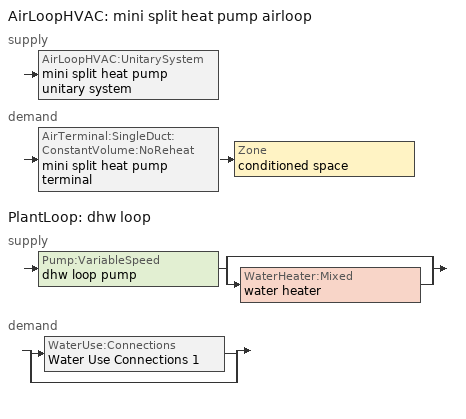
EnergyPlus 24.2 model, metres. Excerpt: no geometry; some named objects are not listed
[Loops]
AirLoopHVAC 'mini split heat pump airloop'
 supply: AirLoopHVAC:UnitarySystem 'mini split heat pump unitary system'
 demand: AirTerminal:SingleDuct:ConstantVolume:NoReheat 'mini split heat pump terminal' > Zone 'conditioned space'
PlantLoop 'dhw loop'
 supply: Pump:VariableSpeed 'dhw loop pump' > split
  | bypass
  | WaterHeater:Mixed 'water heater'
 demand: split
  | WaterUse:Connections 'Water Use Connections 1'
  | bypass
[ZoneControl:Thermostat]
conditioned space Thermostat: Zone or ZoneList=conditioned space; Control Type Schedule=conditioned space Thermostat Schedule; Control 1=conditioned space temperature setpoint; Temperature Difference Between Cutout And Setpoint {deltaC}=0
[ThermostatSetpoint:DualSetpoint]
conditioned space temperature setpoint: Heating Setpoint Temperature Schedule=heating setpoint; Cooling Setpoint Temperature Schedule=cooling setpoint
[AirLoopHVAC:UnitarySystem] Control Type=Load; Controlling Zone or Thermostat Location=conditioned space; Dehumidification Control Type=None; Availability Schedule=Always On Discrete; Fan Placement=BlowThrough; DX Heating Coil Sizing Ratio=1; Use DOAS DX Cooling Coil=No; Minimum Supply Air Temperature {C}=2; Latent Load Control=SensibleOnlyLoadControl; Heating Supply Air Flow Rate Method=SupplyAirFlowRate; No Load Supply Air Flow Rate Method=SupplyAirFlowRate; No Load Supply Air Flow Rate {m3/s}=0; No Load Supply Air Flow Rate Control Set To Low Speed=Yes; Maximum Supply Air Temperature {C}=48.8889; Maximum Outdoor Dry-Bulb Temperature for Supplemental Heater Operation {C}=21; Ancillary On-Cycle Electric Power {W}=0; Ancillary Off-Cycle Electric Power {W}=0
Name | Supply Fan | Supply Air Fan Operating Mode Schedule | Heating Coil | Cooling Supply Air Flow Rate Method | Heating Supply Air Flow Rate {m3/s} | Cooling Coil | Cooling Supply Air Flow Rate {m3/s} | Design Specification Multispeed Object
unit heater unitary system | unit heater supply fan | unit heater auto fan schedule | unit heater htg coil | None | 0.00141584
mini split heat pump unitary system | mini split heat pump supply fan | mini split heat pump auto fan schedule | mini split heat pump htg coil | SupplyAirFlowRate | 0.37567 | mini split heat pump clg coil | 0.37567 | Unitary System Performance Multispeed 1
[Fan:SystemModel] Availability Schedule=Always On Discrete; Speed Control Method=Discrete; Electric Power Minimum Flow Rate Fraction=0.2; Design Pressure Rise {Pa}=500; Motor Efficiency=1; Motor In Air Stream Fraction=1; Design Electric Power Consumption {W}=Autosize; Design Power Sizing Method=PowerPerFlow; Electric Power Per Unit Flow Rate Per Unit Pressure {W/((m3/s)-Pa)}=1.66667; Fan Total Efficiency=0.7; Motor Loss Radiative Fraction=0
Name | Design Maximum Air Flow Rate {m3/s} | Electric Power Per Unit Flow Rate {W/(m3/s)} | Number of Speeds | Speed Flow Fraction 1 | Speed Electric Power Fraction 1 | Speed Flow Fraction 2 | Speed Electric Power Fraction 2 | Speed Flow Fraction 3 | Speed Electric Power Fraction 3 | Speed Flow Fraction 4 | Speed Electric Power Fraction 4
unit heater supply fan | 0.00141584 | 1e-06 | 1 | 1 | 1
mini split heat pump supply fan | 0.462648 | 148.322 | 4 | 0.20706 | 0.00888 | 0.252 | 0.016 | 0.812 | 0.53539 | 1 | 1
[Coil:Heating:Fuel]
unit heater htg coil: Availability Schedule=Always On Discrete; Fuel Type=Propane; Burner Efficiency=0.3; Nominal Capacity {W}=0.293071; On Cycle Parasitic Electric Load {W}=0; Off Cycle Parasitic Fuel Load {W}=0
[ZoneHVAC:Baseboard:Convective:Electric]
electric baseboard: Availability Schedule=Always On Discrete; Heating Design Capacity {W}=16481.4; Efficiency=1
[AirTerminal:SingleDuct:ConstantVolume:NoReheat]
mini split heat pump terminal: Availability Schedule=Always On Discrete; Maximum Air Flow Rate {m3/s}=0.37567
[Zone equipment]
conditioned space: unit heater unitary system, electric baseboard, mini split heat pump terminal
[AirLoopHVAC]
mini split heat pump airloop: Design Supply Air Flow Rate {m3/s}=0.37567; Design Return Air Flow Fraction of Supply Air Flow=1
[Sizing:System]
mini split heat pump airloop: Type of Load to Size On=Sensible; Design Outdoor Air Flow Rate {m3/s}=Autosize; Central Heating Maximum System Air Flow Ratio=0.3; Preheat Design Temperature {C}=7; Preheat Design Humidity Ratio {kgWater/kgDryAir}=0.008; Precool Design Temperature {C}=12.8; Precool Design Humidity Ratio {kgWater/kgDryAir}=0.008; Central Cooling Design Supply Air Temperature {C}=12.8; Central Heating Design Supply Air Temperature {C}=16.7; Type of Zone Sum to Use=NonCoincident; 100% Outdoor Air in Cooling=Yes; 100% Outdoor Air in Heating=Yes; Central Cooling Design Supply Air Humidity Ratio {kgWater/kgDryAir}=0.0085; Central Heating Design Supply Air Humidity Ratio {kgWater/kgDryAir}=0.008; Cooling Supply Air Flow Rate Method=DesignDay; Cooling Supply Air Flow Rate {m3/s}=0; Cooling Supply Air Flow Rate Per Floor Area {m3/s-m2}=0.00996765; Cooling Fraction of Autosized Cooling Supply Air Flow Rate=1; Cooling Supply Air Flow Rate Per Unit Cooling Capacity {m3/s-W}=3.94755e-05; Heating Supply Air Flow Rate Method=DesignDay; Heating Supply Air Flow Rate {m3/s}=0; Heating Supply Air Flow Rate Per Floor Area {m3/s-m2}=0.00996765; Heating Fraction of Autosized Heating Supply Air Flow Rate=1; Heating Fraction of Autosized Cooling Supply Air Flow Rate=1; Heating Supply Air Flow Rate Per Unit Heating Capacity {m3/s-W}=3.15882e-05; System Outdoor Air Method=ZoneSum; Zone Maximum Outdoor Air Fraction=1; Cooling Design Capacity Method=CoolingDesignCapacity; Cooling Design Capacity {W}=Autosize; Cooling Design Capacity Per Floor Area {W/m2}=234.7; Fraction of Autosized Cooling Design Capacity=1; Heating Design Capacity Method=HeatingDesignCapacity; Heating Design Capacity {W}=Autosize; Heating Design Capacity Per Floor Area {W/m2}=157; Fraction of Autosized Heating Design Capacity=1; Central Cooling Capacity Control Method=OnOff; Occupant Diversity=Autosize
[AvailabilityManager:Scheduled]
mini split heat pump airloop Availability Manager: Schedule=Always On Discrete
[Coil:Heating:DX:MultiSpeed]
mini split heat pump htg coil: Availability Schedule=Always On Discrete; Minimum Outdoor Dry-Bulb Temperature for Compressor Operation {C}=-28.8889; Crankcase Heater Capacity {W}=50; Maximum Outdoor Dry-Bulb Temperature for Crankcase Heater Operation {C}=10; Defrost Energy Input Ratio Function of Temperature Curve=Defrosteir; Maximum Outdoor Dry-Bulb Temperature for Defrost Operation {C}=4.44444; Defrost Strategy=ReverseCycle; Defrost Control=Timed; Defrost Time Period Fraction=0.058333; Resistive Defrost Heater Capacity {W}=AutoSize; Apply Part Load Fraction to Speeds Greater than 1=No; Fuel Type=Electricity; Region number for Calculating HSPF=4; Number of Speeds=2; Speed Gross Rated Heating Capacity 1 {W}=2171.32; Speed Gross Rated Heating COP 1 {W/W}=3.44505; Speed Rated Air Flow Rate 1 {m3/s}=0.116612; Speed Rated Supply Air Fan Power Per Volume Flow Rate 2017 1 {W/(m3/s)}=773.3; Speed Rated Supply Air Fan Power Per Volume Flow Rate 2023 1 {W/(m3/s)}=934.4; Speed Heating Capacity Function of Temperature Curve Name 1=Heat-CAP-fT1; Speed Heating Capacity Function of Flow Fraction Curve Name 1=Heat-CAP-fFF1; Speed Energy Input Ratio Function of Temperature Curve Name 1=Heat-EIR-fT1; Speed Energy Input Ratio Function of Flow Fraction Curve Name 1=Heat-EIR-fFF1; Speed Part Load Fraction Correlation Curve Name 1=Heat-PLF-fPLR1; Speed Rated Waste Heat Fraction of Power Input 1=0.2; Speed Waste Heat Function of Temperature Curve Name 1=ConstantBiquadratic 1; Speed Gross Rated Heating Capacity 2 {W}=8552.05; Speed Gross Rated Heating COP 2 {W/W}=2.26313; Speed Rated Air Flow Rate 2 {m3/s}=0.462744; Speed Rated Supply Air Fan Power Per Volume Flow Rate 2017 2 {W/(m3/s)}=773.3; Speed Rated Supply Air Fan Power Per Volume Flow Rate 2023 2 {W/(m3/s)}=934.4; Speed Heating Capacity Function of Temperature Curve Name 2=Heat-CAP-fT2; Speed Heating Capacity Function of Flow Fraction Curve Name 2=Heat-CAP-fFF2; Speed Energy Input Ratio Function of Temperature Curve Name 2=Heat-EIR-fT2; Speed Energy Input Ratio Function of Flow Fraction Curve Name 2=Heat-EIR-fFF2; Speed Part Load Fraction Correlation Curve Name 2=Heat-PLF-fPLR2; Speed Rated Waste Heat Fraction of Power Input 2=0.2; Speed Waste Heat Function of Temperature Curve Name 2=ConstantBiquadratic 1
[Coil:Cooling:DX:MultiSpeed]
mini split heat pump clg coil: Availability Schedule=Always On Discrete; Condenser Type=AirCooled; Minimum Outdoor Dry-Bulb Temperature for Compressor Operation {C}=-25; Apply Part Load Fraction to Speeds Greater than 1=No; Apply Latent Degradation to Speeds Greater than 1=No; Crankcase Heater Capacity {W}=50; Maximum Outdoor Dry-Bulb Temperature for Crankcase Heater Operation {C}=10; Basin Heater Capacity {W/K}=0; Basin Heater Setpoint Temperature {C}=2; Fuel Type=Electricity; Number of Speeds=2; Speed Gross Rated Total Cooling Capacity 1 {W}=1785.62; Speed Gross Rated Sensible Heat Ratio 1=0.806404; Speed Gross Rated Cooling COP 1 {W/W}=2.66132; Speed Rated Air Flow Rate 1 {m3/s}=0.0958163; Speed Rated Evaporator Fan Power Per Volume Flow Rate 2017 1 {W/(m3/s)}=773.3; Speed Rated Evaporator Fan Power Per Volume Flow Rate 2023 1 {W/(m3/s)}=934.4; Speed Total Cooling Capacity Function of Temperature Curve Name 1=Cool-CAP-fT1; Speed Total Cooling Capacity Function of Flow Fraction Curve Name 1=Cool-CAP-fFF1; Speed Energy Input Ratio Function of Temperature Curve Name 1=Cool-EIR-fT1; Speed Energy Input Ratio Function of Flow Fraction Curve Name 1=Cool-EIR-fFF1; Speed Part Load Fraction Correlation Curve Name 1=Cool-PLF-fPLR1; Speed Nominal Time for Condensate Removal to Begin 1 {s}=1000; Speed Ratio of Initial Moisture Evaporation Rate and Steady State Latent Capacity 1=1.5; Speed Maximum Cycling Rate 1 {cycles/hr}=3; Speed Latent Capacity Time Constant 1 {s}=45; Speed Rated Waste Heat Fraction of Power Input 1=0.2; Speed Waste Heat Function of Temperature Curve Name 1=ConstantBiquadratic; Speed Evaporative Condenser Effectiveness 1=0.9; Speed Evaporative Condenser Air Flow Rate 1 {m3/s}=AutoSize; Speed Rated Evaporative Condenser Pump Power Consumption 1 {W}=AutoSize; Speed Gross Rated Total Cooling Capacity 2 {W}=7036.75; Speed Gross Rated Sensible Heat Ratio 2=0.759942; Speed Gross Rated Cooling COP 2 {W/W}=2.2379; Speed Rated Air Flow Rate 2 {m3/s}=0.375749; Speed Rated Evaporator Fan Power Per Volume Flow Rate 2017 2 {W/(m3/s)}=773.3; Speed Rated Evaporator Fan Power Per Volume Flow Rate 2023 2 {W/(m3/s)}=934.4; Speed Total Cooling Capacity Function of Temperature Curve Name 2=Cool-CAP-fT2; Speed Total Cooling Capacity Function of Flow Fraction Curve Name 2=Cool-CAP-fFF2; Speed Energy Input Ratio Function of Temperature Curve Name 2=Cool-EIR-fT2; Speed Energy Input Ratio Function of Flow Fraction Curve Name 2=Cool-EIR-fFF2; Speed Part Load Fraction Correlation Curve Name 2=Cool-PLF-fPLR2; Speed Nominal Time for Condensate Removal to Begin 2 {s}=1000; Speed Ratio of Initial Moisture Evaporation Rate and Steady State Latent Capacity 2=1.5; Speed Maximum Cycling Rate 2 {cycles/hr}=3; Speed Latent Capacity Time Constant 2 {s}=45; Speed Rated Waste Heat Fraction of Power Input 2=0.2; Speed Waste Heat Function of Temperature Curve Name 2=ConstantBiquadratic; Speed Evaporative Condenser Effectiveness 2=0.9; Speed Evaporative Condenser Air Flow Rate 2 {m3/s}=AutoSize; Speed Rated Evaporative Condenser Pump Power Consumption 2 {W}=AutoSize
[UnitarySystemPerformance:Multispeed]
Unitary System Performance Multispeed 1: Number of Speeds for Heating=2; Number of Speeds for Cooling=2; Single Mode Operation=No; No Load Supply Air Flow Rate Ratio=1; Heating Speed Supply Air Flow Ratio 1=0.310345; Cooling Speed Supply Air Flow Ratio 1=0.255; Heating Speed Supply Air Flow Ratio 2=1.23153; Cooling Speed Supply Air Flow Ratio 2=1
[PlantLoop]
dhw loop: Fluid Type=Water; Plant Equipment Operation Scheme=dhw loop Operation Schemes; Maximum Loop Temperature {C}=100; Minimum Loop Temperature {C}=0; Maximum Loop Flow Rate {m3/s}=0.01; Minimum Loop Flow Rate {m3/s}=0; Plant Loop Volume {m3}=0.003; Load Distribution Scheme=Optimal; Plant Loop Demand Calculation Scheme=SingleSetpoint; Common Pipe Simulation=None
[Sizing:Plant]
dhw loop: Loop Type=Heating; Design Loop Exit Temperature {C}=56; Loop Design Temperature Difference {deltaC}=5.55556; Sizing Option=NonCoincident; Zone Timesteps in Averaging Window=1; Coincident Sizing Factor Mode=None
[Pump:VariableSpeed]
dhw loop pump: Design Maximum Flow Rate {m3/s}=0.01; Design Pump Head {Pa}=1; Design Power Consumption {W}=0; Motor Efficiency=0.85; Fraction of Motor Inefficiencies to Fluid Stream=0; Coefficient 1 of the Part Load Performance Curve=0; Coefficient 2 of the Part Load Performance Curve=1; Coefficient 3 of the Part Load Performance Curve=0; Coefficient 4 of the Part Load Performance Curve=0; Design Minimum Flow Rate {m3/s}=0; Pump Control Type=Intermittent; Skin Loss Radiative Fraction=0.5; Design Power Sizing Method=PowerPerFlowPerPressure; Design Electric Power per Unit Flow Rate {W/(m3/s)}=348701.1; Design Shaft Power per Unit Flow Rate per Unit Head {W/((m3/s)-Pa)}=1.28205; Design Minimum Flow Rate Fraction=0
[WaterHeater:Mixed]
water heater: Tank Volume {m3}=0.221447; Setpoint Temperature Schedule=water heater setpoint; Deadband Temperature Difference {deltaC}=2; Maximum Temperature Limit {C}=99; Heater Control Type=Cycle; Heater Maximum Capacity {W}=3499.85; Heater Minimum Capacity {W}=0; Heater Ignition Minimum Flow Rate {m3/s}=0; Heater Ignition Delay {s}=0; Heater Fuel Type=Electricity; Heater Thermal Efficiency=1; Off Cycle Parasitic Fuel Consumption Rate {W}=0; Off Cycle Parasitic Fuel Type=Electricity; Off Cycle Parasitic Heat Fraction to Tank=0; On Cycle Parasitic Fuel Consumption Rate {W}=0; On Cycle Parasitic Fuel Type=Electricity; On Cycle Parasitic Heat Fraction to Tank=0; Ambient Temperature Indicator=Zone; Ambient Temperature Zone=conditioned space; Off Cycle Loss Coefficient to Ambient Temperature {W/K}=1.75579; Off Cycle Loss Fraction to Zone=1; On Cycle Loss Coefficient to Ambient Temperature {W/K}=1.75579; On Cycle Loss Fraction to Zone=1; Use Side Effectiveness=1; Source Side Effectiveness=1; Use Side Design Flow Rate {m3/s}=Autosize; Source Side Design Flow Rate {m3/s}=Autosize; Indirect Water Heating Recovery Time {hr}=1.5; Source Side Flow Control Mode=IndirectHeatPrimarySetpoint
[WaterHeater:Sizing]
water heater: Design Mode=PeakDraw; Time Storage Can Meet Peak Draw {hr}=0.538503; Time for Tank Recovery {hr}=0; Nominal Tank Volume for Autosizing Plant Connections {m3}=1
[SetpointManager:Scheduled]
Setpoint Manager Scheduled 1: Control Variable=Temperature; Schedule=dhw temp
[WaterUse:Connections]
Water Use Connections 1: Drain Water Heat Exchanger Type=None; Drain Water Heat Exchanger Destination=Plant; Water Use Equipment Name 1=dhw fixtures; Water Use Equipment Name 2=dhw distribution waste; Water Use Equipment Name 3=clothes washer; Water Use Equipment Name 4=dishwasher
[WaterUse:Equipment]
Name | Peak Flow Rate {m3/s} | Flow Rate Fraction Schedule | Target Temperature Schedule
dhw fixtures | 4.46098e-06 | dhw fixtures schedule | mixed water temperature schedule
dhw distribution waste | 1.35238e-06 | dhw fixtures schedule | mixed water temperature schedule
clothes washer | 9.69919e-07 | clothes washer schedule
dishwasher | 2.90872e-07 | dishwasher schedule
[PlantEquipmentOperationSchemes]
dhw loop Operation Schemes: Control Scheme Object Type 1=PlantEquipmentOperation:HeatingLoad; Control Scheme Name 1=dhw loop Heating Operation Scheme; Control Scheme Schedule Name 1=Always On Discrete
[PlantEquipmentOperation:HeatingLoad]
dhw loop Heating Operation Scheme: Load Range Lower Limit 1 {W}=0; Load Range Upper Limit 1 {W}=1000000000; Range Equipment List Name 1=dhw loop Heating Equipment List
[PlantEquipmentList]
dhw loop Heating Equipment List: WaterHeater:Mixed, water heater
[EnergyManagementSystem:GlobalVariable]
infil_program_Qfan
infil_program_Qinf
mini_split_heat_pump_airloop_Fan_RTF
natural_vent_program_Qnv
natural_vent_program_Qwhf
[EnergyManagementSystem:InternalVariable]
mini_split_heat_pump_airloop_max_sup_fan_mfr: Internal Data Index Key=mini split heat pump supply fan; Internal Data Type=Fan Maximum Mass Flow Rate
[EnergyManagementSystem:Sensor]
Name | Output:Variable or Output:Meter Index Key | Output:Variable or Output:Meter
airflow_gain | infil flow | Infiltration Sensible Heat Gain Energy
airflow_gain_1 | natural vent flow | Infiltration Sensible Heat Gain Energy
airflow_gain_2 | whole house fan flow | Infiltration Sensible Heat Gain Energy
airflow_loss | infil flow | Infiltration Sensible Heat Loss Energy
airflow_loss_1 | natural vent flow | Infiltration Sensible Heat Loss Energy
airflow_loss_2 | whole house fan flow | Infiltration Sensible Heat Loss Energy
clg_load_cond |  | Cooling:EnergyTransfer:Zone:CONDITIONED SPACE
clg_sp_s; clg_sp_s_1 | cooling setpoint | Schedule Value
clothes_dryer_exhaust_0_sch_s | clothes dryer exhaust 0 schedule | Schedule Value
conditioned_space_clg_unmet_s | conditioned space | Zone Cooling Setpoint Not Met Time
conditioned_space_htg_unmet_s | conditioned space | Zone Heating Setpoint Not Met Time
cool_season | cooling season schedule | Schedule Value
dhw_loss | water heater | Water Heater Heat Loss Energy
dhw_rtf | water heater | Water Heater Runtime Fraction
fridge_tin_s; tin_s; tin_s_1 | conditioned space | Zone Mean Air Temperature
htg_load_cond |  | Heating:EnergyTransfer:Zone:CONDITIONED SPACE
htg_sp_s; htg_sp_s_1 | heating setpoint | Schedule Value
ig_ee_conv | clothes dryer | Electric Equipment Convective Heating Energy
ig_ee_conv_1 | clothes washer | Electric Equipment Convective Heating Energy
ig_ee_conv_2 | cooking range | Electric Equipment Convective Heating Energy
ig_ee_conv_3 | dishwasher | Electric Equipment Convective Heating Energy
ig_ee_conv_4 | fridge | Electric Equipment Convective Heating Energy
ig_ee_conv_5 | misc plug loads | Electric Equipment Convective Heating Energy
ig_ee_conv_6 | whole house fan | Electric Equipment Convective Heating Energy
ig_ee_rad | clothes dryer | Electric Equipment Radiant Heating Energy
ig_ee_rad_1 | clothes washer | Electric Equipment Radiant Heating Energy
ig_ee_rad_2 | cooking range | Electric Equipment Radiant Heating Energy
ig_ee_rad_3 | dishwasher | Electric Equipment Radiant Heating Energy
ig_ee_rad_4 | fridge | Electric Equipment Radiant Heating Energy
ig_ee_rad_5 | misc plug loads | Electric Equipment Radiant Heating Energy
ig_ee_rad_6 | whole house fan | Electric Equipment Radiant Heating Energy
ig_lgt_conv | interior lighting | Lights Convective Heating Energy
ig_lgt_rad | interior lighting | Lights Radiant Heating Energy
ig_lgt_vis | interior lighting | Lights Visible Radiation Heating Energy
ig_oe_conv | clothes dryer 1 | Other Equipment Convective Heating Energy
ig_oe_conv_1 | cooking range 1 | Other Equipment Convective Heating Energy
ig_oe_conv_2 | general water use latent | Other Equipment Convective Heating Energy
ig_oe_conv_3 | general water use sensible | Other Equipment Convective Heating Energy
ig_oe_conv_4 | water heater energy adjustment1 | Other Equipment Convective Heating Energy
ig_oe_rad | clothes dryer 1 | Other Equipment Radiant Heating Energy
ig_oe_rad_1 | cooking range 1 | Other Equipment Radiant Heating Energy
ig_oe_rad_2 | general water use latent | Other Equipment Radiant Heating Energy
ig_oe_rad_3 | general water use sensible | Other Equipment Radiant Heating Energy
ig_oe_rad_4 | water heater energy adjustment1 | Other Equipment Radiant Heating Energy
ig_ppl_conv | occupants | People Convective Heating Energy
ig_ppl_rad | occupants | People Radiant Heating Energy
im_conv | furniture mass conditioned space 1 | Surface Inside Face Convection Heat Gain Energy
im_conv_1 | partition wall mass | Surface Inside Face Convection Heat Gain Energy
im_ig | furniture mass conditioned space 1 | Surface Inside Face Internal Gains Radiation Heat Gain Energy
im_ig_1 | partition wall mass | Surface Inside Face Internal Gains Radiation Heat Gain Energy
im_lgt | furniture mass conditioned space 1 | Surface Inside Face Lights Radiation Heat Gain Energy
im_lgt_1 | partition wall mass | Surface Inside Face Lights Radiation Heat Gain Energy
im_sol | furniture mass conditioned space 1 | Surface Inside Face Solar Radiation Heat Gain Energy
im_sol_1 | partition wall mass | Surface Inside Face Solar Radiation Heat Gain Energy
im_surf | furniture mass conditioned space 1 | Surface Inside Face Net Surface Thermal Radiation Heat Gain Energy
im_surf_1 | partition wall mass | Surface Inside Face Net Surface Thermal Radiation Heat Gain Energy
mini_split_heat_pump_airloop_Fan_RTF_s | mini split heat pump supply fan | Fan Runtime Fraction Speed 1
mini_split_heat_pump_airloop_Fan_RTF_s_1 | mini split heat pump supply fan | Fan Runtime Fraction Speed 2
mini_split_heat_pump_airloop_Fan_RTF_s_2 | mini split heat pump supply fan | Fan Runtime Fraction Speed 3
mini_split_heat_pump_airloop_Fan_RTF_s_3 | mini split heat pump supply fan | Fan Runtime Fraction Speed 4
mini_split_heat_pump_clg_coil_s | mini split heat pump clg coil | Cooling Coil Total Cooling Energy
mini_split_heat_pump_htg_coil_s | mini split heat pump htg coil | Heating Coil Heating Energy
mini_split_heat_pump_supply_fan_s | mini split heat pump supply fan | Fan Electricity Energy
mv_conv | mech vent house fan | Electric Equipment Convective Heating Energy
mv_conv_1 | mech vent house fan cfis | Electric Equipment Convective Heating Energy
mv_conv_2 | mech vent house fan latent load | Other Equipment Convective Heating Energy
mv_conv_3 | mech vent house fan sensible load | Other Equipment Convective Heating Energy
mv_rad | mech vent house fan | Electric Equipment Radiant Heating Energy
mv_rad_1 | mech vent house fan cfis | Electric Equipment Radiant Heating Energy
mv_rad_2 | mech vent house fan latent load | Other Equipment Radiant Heating Energy
mv_rad_3 | mech vent house fan sensible load | Other Equipment Radiant Heating Energy
natural_vent_s | natural vent schedule | Schedule Value
out_pb_s |  | Site Outdoor Air Barometric Pressure
out_wt_s |  | Site Outdoor Air Humidity Ratio
site_vw_s |  | Site Wind Speed
ss_back_out | Window1 | Surface Window Shortwave from Zone Back Out Window Heat Transfer Rate
ss_back_out_1 | Window10 | Surface Window Shortwave from Zone Back Out Window Heat Transfer Rate
ss_back_out_10 | Window5 | Surface Window Shortwave from Zone Back Out Window Heat Transfer Rate
ss_back_out_11 | Window6 | Surface Window Shortwave from Zone Back Out Window Heat Transfer Rate
ss_back_out_12 | Window7 | Surface Window Shortwave from Zone Back Out Window Heat Transfer Rate
ss_back_out_13 | Window8 | Surface Window Shortwave from Zone Back Out Window Heat Transfer Rate
ss_back_out_2 | Window11 | Surface Window Shortwave from Zone Back Out Window Heat Transfer Rate
ss_back_out_3 | Window12 | Surface Window Shortwave from Zone Back Out Window Heat Transfer Rate
ss_back_out_4 | Window14 | Surface Window Shortwave from Zone Back Out Window Heat Transfer Rate
ss_back_out_5 | Window15 | Surface Window Shortwave from Zone Back Out Window Heat Transfer Rate
ss_back_out_6 | Window17 | Surface Window Shortwave from Zone Back Out Window Heat Transfer Rate
ss_back_out_7 | Window19 | Surface Window Shortwave from Zone Back Out Window Heat Transfer Rate
ss_back_out_8 | Window2 | Surface Window Shortwave from Zone Back Out Window Heat Transfer Rate
ss_back_out_9 | Window3 | Surface Window Shortwave from Zone Back Out Window Heat Transfer Rate
ss_conv | Door1 | Surface Inside Face Convection Heat Gain Energy
ss_conv_1 | Door2 | Surface Inside Face Convection Heat Gain Energy
ss_conv_10 | Window19 | Surface Inside Face Convection Heat Gain Energy
ss_conv_11 | Window2 | Surface Inside Face Convection Heat Gain Energy
ss_conv_12 | Window3 | Surface Inside Face Convection Heat Gain Energy
ss_conv_13 | Window5 | Surface Inside Face Convection Heat Gain Energy
ss_conv_14 | Window6 | Surface Inside Face Convection Heat Gain Energy
ss_conv_15 | Window7 | Surface Inside Face Convection Heat Gain Energy
ss_conv_16 | Window8 | Surface Inside Face Convection Heat Gain Energy
ss_conv_2 | Door3 | Surface Inside Face Convection Heat Gain Energy
ss_conv_3 | Window1 | Surface Inside Face Convection Heat Gain Energy
ss_conv_4 | Window10 | Surface Inside Face Convection Heat Gain Energy
ss_conv_5 | Window11 | Surface Inside Face Convection Heat Gain Energy
ss_conv_6 | Window12 | Surface Inside Face Convection Heat Gain Energy
ss_conv_7 | Window14 | Surface Inside Face Convection Heat Gain Energy
ss_conv_8 | Window15 | Surface Inside Face Convection Heat Gain Energy
ss_conv_9 | Window17 | Surface Inside Face Convection Heat Gain Energy
ss_ig | Door1 | Surface Inside Face Internal Gains Radiation Heat Gain Energy
ss_ig_1 | Door2 | Surface Inside Face Internal Gains Radiation Heat Gain Energy
ss_ig_10 | Window19 | Surface Inside Face Internal Gains Radiation Heat Gain Energy
ss_ig_11 | Window2 | Surface Inside Face Internal Gains Radiation Heat Gain Energy
ss_ig_12 | Window3 | Surface Inside Face Internal Gains Radiation Heat Gain Energy
ss_ig_13 | Window5 | Surface Inside Face Internal Gains Radiation Heat Gain Energy
ss_ig_14 | Window6 | Surface Inside Face Internal Gains Radiation Heat Gain Energy
ss_ig_15 | Window7 | Surface Inside Face Internal Gains Radiation Heat Gain Energy
ss_ig_16 | Window8 | Surface Inside Face Internal Gains Radiation Heat Gain Energy
ss_ig_2 | Door3 | Surface Inside Face Internal Gains Radiation Heat Gain Energy
ss_ig_3 | Window1 | Surface Inside Face Internal Gains Radiation Heat Gain Energy
ss_ig_4 | Window10 | Surface Inside Face Internal Gains Radiation Heat Gain Energy
ss_ig_5 | Window11 | Surface Inside Face Internal Gains Radiation Heat Gain Energy
ss_ig_6 | Window12 | Surface Inside Face Internal Gains Radiation Heat Gain Energy
ss_ig_7 | Window14 | Surface Inside Face Internal Gains Radiation Heat Gain Energy
ss_ig_8 | Window15 | Surface Inside Face Internal Gains Radiation Heat Gain Energy
ss_ig_9 | Window17 | Surface Inside Face Internal Gains Radiation Heat Gain Energy
ss_lgt | Door1 | Surface Inside Face Lights Radiation Heat Gain Energy
ss_lgt_1 | Door2 | Surface Inside Face Lights Radiation Heat Gain Energy
ss_lgt_2 | Door3 | Surface Inside Face Lights Radiation Heat Gain Energy
ss_sol | Door1 | Surface Inside Face Solar Radiation Heat Gain Energy
ss_sol_1 | Door2 | Surface Inside Face Solar Radiation Heat Gain Energy
ss_sol_2 | Door3 | Surface Inside Face Solar Radiation Heat Gain Energy
ss_surf | Door1 | Surface Inside Face Net Surface Thermal Radiation Heat Gain Energy
ss_surf_1 | Door2 | Surface Inside Face Net Surface Thermal Radiation Heat Gain Energy
ss_surf_10 | Window19 | Surface Inside Face Net Surface Thermal Radiation Heat Gain Energy
ss_surf_11 | Window2 | Surface Inside Face Net Surface Thermal Radiation Heat Gain Energy
ss_surf_12 | Window3 | Surface Inside Face Net Surface Thermal Radiation Heat Gain Energy
ss_surf_13 | Window5 | Surface Inside Face Net Surface Thermal Radiation Heat Gain Energy
ss_surf_14 | Window6 | Surface Inside Face Net Surface Thermal Radiation Heat Gain Energy
ss_surf_15 | Window7 | Surface Inside Face Net Surface Thermal Radiation Heat Gain Energy
ss_surf_16 | Window8 | Surface Inside Face Net Surface Thermal Radiation Heat Gain Energy
ss_surf_2 | Door3 | Surface Inside Face Net Surface Thermal Radiation Heat Gain Energy
ss_surf_3 | Window1 | Surface Inside Face Net Surface Thermal Radiation Heat Gain Energy
ss_surf_4 | Window10 | Surface Inside Face Net Surface Thermal Radiation Heat Gain Energy
ss_surf_5 | Window11 | Surface Inside Face Net Surface Thermal Radiation Heat Gain Energy
ss_surf_6 | Window12 | Surface Inside Face Net Surface Thermal Radiation Heat Gain Energy
ss_surf_7 | Window14 | Surface Inside Face Net Surface Thermal Radiation Heat Gain Energy
ss_surf_8 | Window15 | Surface Inside Face Net Surface Thermal Radiation Heat Gain Energy
ss_surf_9 | Window17 | Surface Inside Face Net Surface Thermal Radiation Heat Gain Energy
ss_trans_in | Window1 | Surface Window Transmitted Solar Radiation Rate
ss_trans_in_1 | Window10 | Surface Window Transmitted Solar Radiation Rate
ss_trans_in_10 | Window5 | Surface Window Transmitted Solar Radiation Rate
ss_trans_in_11 | Window6 | Surface Window Transmitted Solar Radiation Rate
ss_trans_in_12 | Window7 | Surface Window Transmitted Solar Radiation Rate
ss_trans_in_13 | Window8 | Surface Window Transmitted Solar Radiation Rate
ss_trans_in_2 | Window11 | Surface Window Transmitted Solar Radiation Rate
ss_trans_in_3 | Window12 | Surface Window Transmitted Solar Radiation Rate
ss_trans_in_4 | Window14 | Surface Window Transmitted Solar Radiation Rate
ss_trans_in_5 | Window15 | Surface Window Transmitted Solar Radiation Rate
ss_trans_in_6 | Window17 | Surface Window Transmitted Solar Radiation Rate
ss_trans_in_7 | Window19 | Surface Window Transmitted Solar Radiation Rate
ss_trans_in_8 | Window2 | Surface Window Transmitted Solar Radiation Rate
ss_trans_in_9 | Window3 | Surface Window Transmitted Solar Radiation Rate
ss_trans_out | Window1 | Surface Inside Face Initial Transmitted Diffuse Transmitted Out Window Solar Radiation Rate
ss_trans_out_1 | Window10 | Surface Inside Face Initial Transmitted Diffuse Transmitted Out Window Solar Radiation Rate
ss_trans_out_10 | Window5 | Surface Inside Face Initial Transmitted Diffuse Transmitted Out Window Solar Radiation Rate
ss_trans_out_11 | Window6 | Surface Inside Face Initial Transmitted Diffuse Transmitted Out Window Solar Radiation Rate
ss_trans_out_12 | Window7 | Surface Inside Face Initial Transmitted Diffuse Transmitted Out Window Solar Radiation Rate
ss_trans_out_13 | Window8 | Surface Inside Face Initial Transmitted Diffuse Transmitted Out Window Solar Radiation Rate
ss_trans_out_2 | Window11 | Surface Inside Face Initial Transmitted Diffuse Transmitted Out Window Solar Radiation Rate
ss_trans_out_3 | Window12 | Surface Inside Face Initial Transmitted Diffuse Transmitted Out Window Solar Radiation Rate
ss_trans_out_4 | Window14 | Surface Inside Face Initial Transmitted Diffuse Transmitted Out Window Solar Radiation Rate
ss_trans_out_5 | Window15 | Surface Inside Face Initial Transmitted Diffuse Transmitted Out Window Solar Radiation Rate
ss_trans_out_6 | Window17 | Surface Inside Face Initial Transmitted Diffuse Transmitted Out Window Solar Radiation Rate
ss_trans_out_7 | Window19 | Surface Inside Face Initial Transmitted Diffuse Transmitted Out Window Solar Radiation Rate
ss_trans_out_8 | Window2 | Surface Inside Face Initial Transmitted Diffuse Transmitted Out Window Solar Radiation Rate
ss_trans_out_9 | Window3 | Surface Inside Face Initial Transmitted Diffuse Transmitted Out Window Solar Radiation Rate
s_conv | Floor1 | Surface Inside Face Convection Heat Gain Energy
s_conv_1 | Floor2 | Surface Inside Face Convection Heat Gain Energy
s_conv_10 | Slab1 | Surface Inside Face Convection Heat Gain Energy
s_conv_11 | Slab1 1 | Surface Inside Face Convection Heat Gain Energy
s_conv_12 | Slab3 | Surface Inside Face Convection Heat Gain Energy
s_conv_13 | Wall1:0 | Surface Inside Face Convection Heat Gain Energy
s_conv_14 | Wall1:180 | Surface Inside Face Convection Heat Gain Energy
s_conv_15 | Wall1:270 | Surface Inside Face Convection Heat Gain Energy
s_conv_16 | Wall1:90 | Surface Inside Face Convection Heat Gain Energy
s_conv_17 | Wall2:0 | Surface Inside Face Convection Heat Gain Energy
s_conv_18 | Wall2:180 | Surface Inside Face Convection Heat Gain Energy
s_conv_19 | Wall2:270 | Surface Inside Face Convection Heat Gain Energy
s_conv_2 | FoundationWall1 | Surface Inside Face Convection Heat Gain Energy
s_conv_20 | Wall2:90 | Surface Inside Face Convection Heat Gain Energy
s_conv_21 | Wall3:0 | Surface Inside Face Convection Heat Gain Energy
s_conv_22 | Wall3:180 | Surface Inside Face Convection Heat Gain Energy
s_conv_23 | Wall3:270 | Surface Inside Face Convection Heat Gain Energy
s_conv_24 | Wall3:90 | Surface Inside Face Convection Heat Gain Energy
s_conv_25 | Wall5:0 | Surface Inside Face Convection Heat Gain Energy
s_conv_26 | Wall5:180 | Surface Inside Face Convection Heat Gain Energy
s_conv_27 | Wall5:270 | Surface Inside Face Convection Heat Gain Energy
s_conv_28 | Wall5:90 | Surface Inside Face Convection Heat Gain Energy
s_conv_3 | FoundationWall2 | Surface Inside Face Convection Heat Gain Energy
s_conv_4 | inferred conditioned ceiling | Surface Inside Face Convection Heat Gain Energy
s_conv_5 | inferred conditioned floor | Surface Inside Face Convection Heat Gain Energy
s_conv_6 | RimJoist1:0 | Surface Inside Face Convection Heat Gain Energy
s_conv_7 | RimJoist1:180 | Surface Inside Face Convection Heat Gain Energy
s_conv_8 | RimJoist1:270 | Surface Inside Face Convection Heat Gain Energy
s_conv_9 | RimJoist1:90 | Surface Inside Face Convection Heat Gain Energy
s_ig | Floor1 | Surface Inside Face Internal Gains Radiation Heat Gain Energy
s_ig_1 | Floor2 | Surface Inside Face Internal Gains Radiation Heat Gain Energy
s_ig_10 | Slab1 | Surface Inside Face Internal Gains Radiation Heat Gain Energy
s_ig_11 | Slab1 1 | Surface Inside Face Internal Gains Radiation Heat Gain Energy
s_ig_12 | Slab3 | Surface Inside Face Internal Gains Radiation Heat Gain Energy
s_ig_13 | Wall1:0 | Surface Inside Face Internal Gains Radiation Heat Gain Energy
s_ig_14 | Wall1:180 | Surface Inside Face Internal Gains Radiation Heat Gain Energy
s_ig_15 | Wall1:270 | Surface Inside Face Internal Gains Radiation Heat Gain Energy
s_ig_16 | Wall1:90 | Surface Inside Face Internal Gains Radiation Heat Gain Energy
s_ig_17 | Wall2:0 | Surface Inside Face Internal Gains Radiation Heat Gain Energy
s_ig_18 | Wall2:180 | Surface Inside Face Internal Gains Radiation Heat Gain Energy
s_ig_19 | Wall2:270 | Surface Inside Face Internal Gains Radiation Heat Gain Energy
s_ig_2 | FoundationWall1 | Surface Inside Face Internal Gains Radiation Heat Gain Energy
s_ig_20 | Wall2:90 | Surface Inside Face Internal Gains Radiation Heat Gain Energy
s_ig_21 | Wall3:0 | Surface Inside Face Internal Gains Radiation Heat Gain Energy
s_ig_22 | Wall3:180 | Surface Inside Face Internal Gains Radiation Heat Gain Energy
s_ig_23 | Wall3:270 | Surface Inside Face Internal Gains Radiation Heat Gain Energy
s_ig_24 | Wall3:90 | Surface Inside Face Internal Gains Radiation Heat Gain Energy
s_ig_25 | Wall5:0 | Surface Inside Face Internal Gains Radiation Heat Gain Energy
s_ig_26 | Wall5:180 | Surface Inside Face Internal Gains Radiation Heat Gain Energy
s_ig_27 | Wall5:270 | Surface Inside Face Internal Gains Radiation Heat Gain Energy
s_ig_28 | Wall5:90 | Surface Inside Face Internal Gains Radiation Heat Gain Energy
s_ig_3 | FoundationWall2 | Surface Inside Face Internal Gains Radiation Heat Gain Energy
s_ig_4 | inferred conditioned ceiling | Surface Inside Face Internal Gains Radiation Heat Gain Energy
s_ig_5 | inferred conditioned floor | Surface Inside Face Internal Gains Radiation Heat Gain Energy
s_ig_6 | RimJoist1:0 | Surface Inside Face Internal Gains Radiation Heat Gain Energy
s_ig_7 | RimJoist1:180 | Surface Inside Face Internal Gains Radiation Heat Gain Energy
s_ig_8 | RimJoist1:270 | Surface Inside Face Internal Gains Radiation Heat Gain Energy
s_ig_9 | RimJoist1:90 | Surface Inside Face Internal Gains Radiation Heat Gain Energy
s_lgt | Floor1 | Surface Inside Face Lights Radiation Heat Gain Energy
s_lgt_1 | Floor2 | Surface Inside Face Lights Radiation Heat Gain Energy
s_lgt_10 | Slab1 | Surface Inside Face Lights Radiation Heat Gain Energy
s_lgt_11 | Slab1 1 | Surface Inside Face Lights Radiation Heat Gain Energy
s_lgt_12 | Slab3 | Surface Inside Face Lights Radiation Heat Gain Energy
s_lgt_13 | Wall1:0 | Surface Inside Face Lights Radiation Heat Gain Energy
s_lgt_14 | Wall1:180 | Surface Inside Face Lights Radiation Heat Gain Energy
s_lgt_15 | Wall1:270 | Surface Inside Face Lights Radiation Heat Gain Energy
s_lgt_16 | Wall1:90 | Surface Inside Face Lights Radiation Heat Gain Energy
s_lgt_17 | Wall2:0 | Surface Inside Face Lights Radiation Heat Gain Energy
s_lgt_18 | Wall2:180 | Surface Inside Face Lights Radiation Heat Gain Energy
s_lgt_19 | Wall2:270 | Surface Inside Face Lights Radiation Heat Gain Energy
s_lgt_2 | FoundationWall1 | Surface Inside Face Lights Radiation Heat Gain Energy
s_lgt_20 | Wall2:90 | Surface Inside Face Lights Radiation Heat Gain Energy
s_lgt_21 | Wall3:0 | Surface Inside Face Lights Radiation Heat Gain Energy
s_lgt_22 | Wall3:180 | Surface Inside Face Lights Radiation Heat Gain Energy
s_lgt_23 | Wall3:270 | Surface Inside Face Lights Radiation Heat Gain Energy
s_lgt_24 | Wall3:90 | Surface Inside Face Lights Radiation Heat Gain Energy
s_lgt_25 | Wall5:0 | Surface Inside Face Lights Radiation Heat Gain Energy
s_lgt_26 | Wall5:180 | Surface Inside Face Lights Radiation Heat Gain Energy
s_lgt_27 | Wall5:270 | Surface Inside Face Lights Radiation Heat Gain Energy
s_lgt_28 | Wall5:90 | Surface Inside Face Lights Radiation Heat Gain Energy
s_lgt_3 | FoundationWall2 | Surface Inside Face Lights Radiation Heat Gain Energy
s_lgt_4 | inferred conditioned ceiling | Surface Inside Face Lights Radiation Heat Gain Energy
s_lgt_5 | inferred conditioned floor | Surface Inside Face Lights Radiation Heat Gain Energy
s_lgt_6 | RimJoist1:0 | Surface Inside Face Lights Radiation Heat Gain Energy
s_lgt_7 | RimJoist1:180 | Surface Inside Face Lights Radiation Heat Gain Energy
s_lgt_8 | RimJoist1:270 | Surface Inside Face Lights Radiation Heat Gain Energy
s_lgt_9 | RimJoist1:90 | Surface Inside Face Lights Radiation Heat Gain Energy
s_sol | Floor1 | Surface Inside Face Solar Radiation Heat Gain Energy
s_sol_1 | Floor2 | Surface Inside Face Solar Radiation Heat Gain Energy
s_sol_10 | Slab1 | Surface Inside Face Solar Radiation Heat Gain Energy
s_sol_11 | Slab1 1 | Surface Inside Face Solar Radiation Heat Gain Energy
s_sol_12 | Slab3 | Surface Inside Face Solar Radiation Heat Gain Energy
s_sol_13 | Wall1:0 | Surface Inside Face Solar Radiation Heat Gain Energy
s_sol_14 | Wall1:180 | Surface Inside Face Solar Radiation Heat Gain Energy
s_sol_15 | Wall1:270 | Surface Inside Face Solar Radiation Heat Gain Energy
s_sol_16 | Wall1:90 | Surface Inside Face Solar Radiation Heat Gain Energy
s_sol_17 | Wall2:0 | Surface Inside Face Solar Radiation Heat Gain Energy
s_sol_18 | Wall2:180 | Surface Inside Face Solar Radiation Heat Gain Energy
s_sol_19 | Wall2:270 | Surface Inside Face Solar Radiation Heat Gain Energy
s_sol_2 | FoundationWall1 | Surface Inside Face Solar Radiation Heat Gain Energy
s_sol_20 | Wall2:90 | Surface Inside Face Solar Radiation Heat Gain Energy
s_sol_21 | Wall3:0 | Surface Inside Face Solar Radiation Heat Gain Energy
s_sol_22 | Wall3:180 | Surface Inside Face Solar Radiation Heat Gain Energy
s_sol_23 | Wall3:270 | Surface Inside Face Solar Radiation Heat Gain Energy
s_sol_24 | Wall3:90 | Surface Inside Face Solar Radiation Heat Gain Energy
s_sol_25 | Wall5:0 | Surface Inside Face Solar Radiation Heat Gain Energy
s_sol_26 | Wall5:180 | Surface Inside Face Solar Radiation Heat Gain Energy
s_sol_27 | Wall5:270 | Surface Inside Face Solar Radiation Heat Gain Energy
s_sol_28 | Wall5:90 | Surface Inside Face Solar Radiation Heat Gain Energy
s_sol_3 | FoundationWall2 | Surface Inside Face Solar Radiation Heat Gain Energy
s_sol_4 | inferred conditioned ceiling | Surface Inside Face Solar Radiation Heat Gain Energy
s_sol_5 | inferred conditioned floor | Surface Inside Face Solar Radiation Heat Gain Energy
s_sol_6 | RimJoist1:0 | Surface Inside Face Solar Radiation Heat Gain Energy
s_sol_7 | RimJoist1:180 | Surface Inside Face Solar Radiation Heat Gain Energy
s_sol_8 | RimJoist1:270 | Surface Inside Face Solar Radiation Heat Gain Energy
s_sol_9 | RimJoist1:90 | Surface Inside Face Solar Radiation Heat Gain Energy
s_surf | Floor1 | Surface Inside Face Net Surface Thermal Radiation Heat Gain Energy
s_surf_1 | Floor2 | Surface Inside Face Net Surface Thermal Radiation Heat Gain Energy
s_surf_10 | Slab1 | Surface Inside Face Net Surface Thermal Radiation Heat Gain Energy
s_surf_11 | Slab1 1 | Surface Inside Face Net Surface Thermal Radiation Heat Gain Energy
s_surf_12 | Slab3 | Surface Inside Face Net Surface Thermal Radiation Heat Gain Energy
s_surf_13 | Wall1:0 | Surface Inside Face Net Surface Thermal Radiation Heat Gain Energy
s_surf_14 | Wall1:180 | Surface Inside Face Net Surface Thermal Radiation Heat Gain Energy
s_surf_15 | Wall1:270 | Surface Inside Face Net Surface Thermal Radiation Heat Gain Energy
s_surf_16 | Wall1:90 | Surface Inside Face Net Surface Thermal Radiation Heat Gain Energy
s_surf_17 | Wall2:0 | Surface Inside Face Net Surface Thermal Radiation Heat Gain Energy
s_surf_18 | Wall2:180 | Surface Inside Face Net Surface Thermal Radiation Heat Gain Energy
s_surf_19 | Wall2:270 | Surface Inside Face Net Surface Thermal Radiation Heat Gain Energy
s_surf_2 | FoundationWall1 | Surface Inside Face Net Surface Thermal Radiation Heat Gain Energy
s_surf_20 | Wall2:90 | Surface Inside Face Net Surface Thermal Radiation Heat Gain Energy
s_surf_21 | Wall3:0 | Surface Inside Face Net Surface Thermal Radiation Heat Gain Energy
s_surf_22 | Wall3:180 | Surface Inside Face Net Surface Thermal Radiation Heat Gain Energy
s_surf_23 | Wall3:270 | Surface Inside Face Net Surface Thermal Radiation Heat Gain Energy
s_surf_24 | Wall3:90 | Surface Inside Face Net Surface Thermal Radiation Heat Gain Energy
s_surf_25 | Wall5:0 | Surface Inside Face Net Surface Thermal Radiation Heat Gain Energy
s_surf_26 | Wall5:180 | Surface Inside Face Net Surface Thermal Radiation Heat Gain Energy
s_surf_27 | Wall5:270 | Surface Inside Face Net Surface Thermal Radiation Heat Gain Energy
s_surf_28 | Wall5:90 | Surface Inside Face Net Surface Thermal Radiation Heat Gain Energy
s_surf_3 | FoundationWall2 | Surface Inside Face Net Surface Thermal Radiation Heat Gain Energy
s_surf_4 | inferred conditioned ceiling | Surface Inside Face Net Surface Thermal Radiation Heat Gain Energy
s_surf_5 | inferred conditioned floor | Surface Inside Face Net Surface Thermal Radiation Heat Gain Energy
s_surf_6 | RimJoist1:0 | Surface Inside Face Net Surface Thermal Radiation Heat Gain Energy
s_surf_7 | RimJoist1:180 | Surface Inside Face Net Surface Thermal Radiation Heat Gain Energy
s_surf_8 | RimJoist1:270 | Surface Inside Face Net Surface Thermal Radiation Heat Gain Energy
s_surf_9 | RimJoist1:90 | Surface Inside Face Net Surface Thermal Radiation Heat Gain Energy
tout_db; tout_db_1 | Environment | Site Outdoor Air Drybulb Temperature
tout_s | conditioned space | Zone Outdoor Air Drybulb Temperature
unit_heater_htg_coil_s | unit heater htg coil | Heating Coil Heating Energy
unit_heater_supply_fan_s | unit heater supply fan | Fan Electricity Energy
water_heater_energy | water heater | Water Heater Electricity Rate
water_heater_off_cycle_parasitic | water heater | Water Heater Off Cycle Parasitic Electricity Rate
water_heater_on_cycle_parasitic | water heater | Water Heater On Cycle Parasitic Electricity Rate
win_s | conditioned space | Zone Air Humidity Ratio
[EnergyManagementSystem:Actuator]
Name | Actuated Component Unique | Actuated Component Type | Actuated Component Control Type
fridge_schedule_act | fridge schedule | Schedule:Constant | Schedule Value
infil_flow_act | infil flow | Zone Infiltration | Air Exchange Flow Rate
mech_vent_house_fan_cfis_act | mech vent house fan cfis | ElectricEquipment | Electricity Rate
mech_vent_house_fan_latent_load_act | mech vent house fan latent load | OtherEquipment | Power Level
mech_vent_house_fan_sensible_load_act | mech vent house fan sensible load | OtherEquipment | Power Level
mini_split_heat_pump_supply_fan_pressure_rise_act | mini split heat pump supply fan | Fan | Fan Pressure Rise
mini_split_heat_pump_supply_fan_total_efficiency_act | mini split heat pump supply fan | Fan | Fan Total Efficiency
natural_vent_flow_act | natural vent flow | Zone Infiltration | Air Exchange Flow Rate
Sequential_Fraction_Schedule_2_act | Sequential Fraction Schedule 2 | Schedule:Constant | Schedule Value
water_heater_ec_adj_act | water heater energy adjustment1 | OtherEquipment | Power Level
whole_house_fan_act | whole house fan | ElectricEquipment | Electricity Rate
whole_house_fan_flow_act | whole house fan flow | Zone Infiltration | Air Exchange Flow Rate
whole_house_fan_mix_act | whole house fan mix | ZoneMixing | Air Exchange Flow Rate
[EnergyManagementSystem:Program]
fridge_schedule_program: Set Tin = fridge_tin_s*(9.0/5.0)+32.0; Set fridge_schedule_act = 0; If (Hour == 0); Set fridge_schedule_act = (-0.487+0.019*Tin); ElseIf (Hour == 1); Set fridge_schedule_act = (-0.34+0.016*Tin); ElseIf (Hour == 2); Set fridge_schedule_act = (-0.37+0.017*Tin); ElseIf (Hour == 3); Set fridge_schedule_act = (-0.361+0.016*Tin); ElseIf (Hour == 4); Set fridge_schedule_act = (-0.515+0.018*Tin); ElseIf (Hour == 5); Set fridge_schedule_act = (-0.684+0.021*Tin); ElseIf (Hour == 6); Set fridge_schedule_act = (-0.471+0.019*Tin); ElseIf (Hour == 7); Set fridge_schedule_act = (-0.159+0.015*Tin); ElseIf (Hour == 8); Set fridge_schedule_act = (-0.079+0.015*Tin); ElseIf (Hour == 9); Set fridge_schedule_act = (-0.417+0.019*Tin); ElseIf (Hour == 10); Set fridge_schedule_act = (-0.411+0.018*Tin); ElseIf (Hour == 11); Set fridge_schedule_act = (-0.386+0.018*Tin); ElseIf (Hour == 12); Set fridge_schedule_act = (-0.24+0.016*Tin); ElseIf (Hour == 13); Set fridge_schedule_act = (-0.314+0.017*Tin); ElseIf (Hour == 14); Set fridge_schedule_act = (-0.16+0.015*Tin); ElseIf (Hour == 15); Set fridge_schedule_act = (-0.121+0.015*Tin); ElseIf (Hour == 16); Set fridge_schedule_act = (-0.469+0.02*Tin); ElseIf (Hour == 17); Set fridge_schedule_act = (-0.412+0.02*Tin); ElseIf (Hour == 18); Set fridge_schedule_act = (-0.091+0.017*Tin); ElseIf (Hour == 19); Set fridge_schedule_act = (0.077+0.014*Tin); ElseIf (Hour == 20); Set fridge_schedule_act = (-0.118+0.016*Tin); ElseIf (Hour == 21); Set fridge_schedule_act = (-0.247+0.017*Tin); ElseIf (Hour == 22); Set fridge_schedule_act = (-0.445+0.019*Tin); ElseIf (Hour == 23); Set fridge_schedule_act = (-0.544+0.02*Tin); EndIf
mini_split_heat_pump_supply_fan_disaggregate_program: Set mini_split_heat_pump_supply_fan_clg = 0; Set mini_split_heat_pump_supply_fan_primary_htg = 0; If mini_split_heat_pump_clg_coil_s > 0; Set mini_split_heat_pump_supply_fan_clg = mini_split_heat_pump_supply_fan_s; Else; Set mini_split_heat_pump_supply_fan_primary_htg = mini_split_heat_pump_supply_fan_s; EndIf
mini_split_heat_pump_supply_fan_power_program: If tout_db_1 < -28.89; Set mini_split_heat_pump_supply_fan_pressure_rise_act = 0; Set mini_split_heat_pump_supply_fan_total_efficiency_act = 1; Else; Set mini_split_heat_pump_supply_fan_pressure_rise_act = NULL; Set mini_split_heat_pump_supply_fan_total_efficiency_act = NULL; EndIf
natural_vent_program: Set Tin = tin_s; Set Tout = tout_s; Set Wout = out_wt_s; Set Pbar = out_pb_s; Set Phiout = (@RhFnTdbWPb Tout Wout Pbar); Set MaxHR = 0.0115; Set Tnvsp = (htg_sp_s + clg_sp_s) / 2; Set NVavail = natural_vent_s; Set ClgSsnAvail = cool_season; Set Qnv = 0; Set Qwhf = 0; Set whole_house_fan_mix_act = 0; Set whole_house_fan_act = 0; If ((Wout < MaxHR) && (Tin > Tout) && (Tin > Tnvsp) && (ClgSsnAvail > 0)); Set WHF_Flow = 0; Set Adj = (Tin-Tnvsp)/(Tin-Tout); Set Adj = (@Min Adj 1); Set Adj = (@Max Adj 0); If (WHF_Flow > 0); Set Qwhf = WHF_Flow*Adj; Set whole_house_fan_mix_act = WHF_Flow*Adj; Set WHF_W = 0; Set whole_house_fan_act = WHF_W*Adj; ElseIf (NVavail > 0); Set NVArea = 0.0; Set Cs = 0.00014428395656774248; Set Cw = 2.811934155251379e-05; Set Tdiff = Tin-Tout; Set dT = (@Abs Tdiff); Set Vwind = site_vw_s; Set SGNV = NVArea*Adj*((((Cs*dT)+(Cw*(Vwind^2)))^0.5)/1000); Set MaxNV = 3.381111714150144; Set Qnv = (@Min SGNV MaxNV); EndIf; EndIf; Set natural_vent_flow_act = Qnv; Set whole_house_fan_flow_act = Qwhf; Set natural_vent_program_Qnv = Qnv; Set natural_vent_program_Qwhf = Qwhf
[Schedule:Constant]
Name | Hourly Value
Always On Discrete | 1
unit heater auto fan schedule; mini split heat pump auto fan schedule | 0
dhw temp; water heater setpoint | 56
mixed water temperature schedule | 40.5556
[Schedule:Day:Interval]
clothes washer schedule day: No, 01:00, 0.104651, 02:00, 0.0813953, 04:00, 0.0465116, 05:00, 0.0813953, 06:00, 0.127907, 07:00, 0.255814, 08:00, 0.569767, 09:00, 0.848837, 10:00, 1, 11:00, 0.976744, 12:00, 0.872093, 13:00, 0.77907, 14:00, 0.697674, 15:00, 0.569767, 16:00, 0.593023, 17:00, 0.581395, 21:00, 0.569767, 22:00, 0.546512, 23:00, 0.372093, 24:00, 0.197674
clothes washer schedule default day; dishwasher schedule default day; heating setpoint default day; cooling setpoint default day; dhw fixtures schedule default day: No, 24:00, 0
dishwasher schedule day: No, 01:00, 0.135135, 02:00, 0.0630631, 03:00, 0.045045, 05:00, 0.027027, 06:00, 0.0900901, 07:00, 0.18018, 08:00, 0.279279, 09:00, 0.522523, 10:00, 0.585586, 11:00, 0.504505, 12:00, 0.432432, 13:00, 0.378378, 14:00, 0.414414, 15:00, 0.324324, 17:00, 0.342342, 18:00, 0.441441, 19:00, 0.783784, 20:00, 1, 21:00, 0.810811, 22:00, 0.603604, 23:00, 0.396396, 24:00, 0.279279
heating setpoint day: No, 07:00, 18, 23:00, 21, 24:00, 18
cooling setpoint day: No, 24:00, 25
dhw fixtures schedule day: No, 01:00, 0.139535, 02:00, 0.0697674, 03:00, 0.0465116, 04:00, 0.0581395, 05:00, 0.116279, 06:00, 0.395349, 07:00, 0.906977, 08:00, 1, 09:00, 0.930233, 10:00, 0.77907, 11:00, 0.651163, 12:00, 0.546512, 13:00, 0.465116, 14:00, 0.406977, 15:00, 0.383721, 16:00, 0.360465, 17:00, 0.44186, 18:00, 0.593023, 20:00, 0.697674, 21:00, 0.639535, 22:00, 0.55814, 23:00, 0.44186, 24:00, 0.302326
[Schedule:Week:Daily]
clothes washer schedule Week Rule - Jan1-Dec31: clothes washer schedule day, clothes washer schedule day, clothes washer schedule day, clothes washer schedule day, clothes washer schedule day, clothes washer schedule day, clothes washer schedule day, clothes washer schedule default day, clothes washer schedule default day, clothes washer schedule default day, clothes washer schedule default day, clothes washer schedule default day
dishwasher schedule Week Rule - Jan1-Dec31: dishwasher schedule day, dishwasher schedule day, dishwasher schedule day, dishwasher schedule day, dishwasher schedule day, dishwasher schedule day, dishwasher schedule day, dishwasher schedule default day, dishwasher schedule default day, dishwasher schedule default day, dishwasher schedule default day, dishwasher schedule default day
heating setpoint Week Rule - Jan1-Dec31: heating setpoint day, heating setpoint day, heating setpoint day, heating setpoint day, heating setpoint day, heating setpoint day, heating setpoint day, heating setpoint default day, heating setpoint default day, heating setpoint default day, heating setpoint default day, heating setpoint default day
cooling setpoint Week Rule - Jan1-Dec31: cooling setpoint day, cooling setpoint day, cooling setpoint day, cooling setpoint day, cooling setpoint day, cooling setpoint day, cooling setpoint day, cooling setpoint default day, cooling setpoint default day, cooling setpoint default day, cooling setpoint default day, cooling setpoint default day
dhw fixtures schedule Week Rule - Jan1-Dec31: dhw fixtures schedule day, dhw fixtures schedule day, dhw fixtures schedule day, dhw fixtures schedule day, dhw fixtures schedule day, dhw fixtures schedule day, dhw fixtures schedule day, dhw fixtures schedule default day, dhw fixtures schedule default day, dhw fixtures schedule default day, dhw fixtures schedule default day, dhw fixtures schedule default day
[Schedule:Year]
clothes washer schedule: clothes washer schedule Week Rule - Jan1-Dec31, 1, 1, 12, 31
dishwasher schedule: dishwasher schedule Week Rule - Jan1-Dec31, 1, 1, 12, 31
heating setpoint: heating setpoint Week Rule - Jan1-Dec31, 1, 1, 12, 31
cooling setpoint: cooling setpoint Week Rule - Jan1-Dec31, 1, 1, 12, 31
dhw fixtures schedule: dhw fixtures schedule Week Rule - Jan1-Dec31, 1, 1, 12, 31
[Schedule:Compact]
conditioned space Thermostat Schedule: Through: 12/31, For: AllDays, Until: 24:00, 4
[Curve:Biquadratic] Coefficient2 x=0; Coefficient3 x**2=0; Coefficient4 y=0; Coefficient5 y**2=0; Coefficient6 x*y=0
Name | Coefficient1 Constant | Minimum Value of x {BasedOnField A2} | Maximum Value of x {BasedOnField A2} | Minimum Value of y {BasedOnField A3} | Maximum Value of y {BasedOnField A3}
Defrosteir | 0.1528 | -100 | 100 | -100 | 100
ConstantBiquadratic 1; ConstantBiquadratic | 1 | 0 | 1 | 0 | 1
[Table:Lookup]
Heat-CAP-fT1: Heat-CAP-fT1 Independent Variable List, None, 1, 0, Dimensionless, 0.557855, 0.571555, 0.586682, 0.603418, 0.621977, 0.642623, 0.665914, 0.692065, 0.721585, 0.755112, 0.793466, 0.837709, 0.889247, 0.949975, 1.02252, 1.07815, 1.14183, 0.519547, 0.534775, 0.551349, 0.569454, 0.589313, 0.611194, 0.635669, 0.662949, 0.693544, 0.728098, 0.767432, 0.812612, 0.865046, 0.926633, 1, 1.05615, 1.12034, 0.481239, 0.497996, 0.516016, 0.535491, 0.556649, 0.579764, 0.605425, 0.633833, 0.665504, 0.701084, 0.741398, 0.787515, 0.840845, 0.903292, 0.977482, 1.03416, 1.09886
Heat-EIR-fT1: Heat-EIR-fT1 Independent Variable List, None, 1, 0, Dimensionless, 2.0296, 1.94574, 1.86195, 1.77825, 1.69467, 1.61124, 1.52721, 1.44344, 1.36003, 1.2771, 1.19485, 1.11356, 1.03363, 0.95569, 0.88061, 0.833537, 0.788499, 2.33425, 2.23953, 2.14482, 2.05011, 1.9554, 1.86068, 1.76505, 1.66942, 1.57379, 1.47816, 1.38253, 1.28689, 1.19126, 1.09563, 1, 0.937379, 0.874757, 2.67649, 2.57016, 2.46377, 2.35731, 2.25075, 2.14406, 2.03616, 1.92802, 1.81956, 1.71065, 1.6011, 1.49062, 1.37877, 1.2649, 1.14801, 1.06919, 0.988077
Heat-CAP-fT2: Heat-CAP-fT2 Independent Variable List, None, 1, 0, Dimensionless, 0.266678, 0.311234, 0.359459, 0.411885, 0.483812, 0.564638, 0.656189, 0.760808, 0.881555, 1.02252, 1.21106, 0.248365, 0.292212, 0.339834, 0.391741, 0.463115, 0.543469, 0.634614, 0.738878, 0.859314, 1, 1.18827, 0.230052, 0.27319, 0.320209, 0.371596, 0.442417, 0.522301, 0.613039, 0.716948, 0.837072, 0.977482, 1.16548
Heat-EIR-fT2: Heat-EIR-fT2 Independent Variable List, None, 1, 0, Dimensionless, 1.48461, 1.42376, 1.36312, 1.30275, 1.22826, 1.15461, 1.08221, 1.0117, 0.944043, 0.88061, 0.816639, 1.70745, 1.63977, 1.5721, 1.50443, 1.42036, 1.33629, 1.25221, 1.16814, 1.08407, 1, 0.905976, 1.95779, 1.88322, 1.8085, 1.73355, 1.63998, 1.54566, 1.45017, 1.35284, 1.25264, 1.14801, 1.02334
Cool-CAP-fT1: Cool-CAP-fT1 Independent Variable List, None, 1, 0, Dimensionless, 1.18715, 1.12919, 1.08521, 1.05072, 1.02657, 1.00621, 0.99365, 0.982348, 1.30482, 1.21597, 1.15, 1.09906, 1.06379, 1.03429, 1.01621, 1, 1.80472, 1.68214, 1.592, 1.5229, 1.47529, 1.43561, 1.41135, 1.38965
Cool-EIR-fT1: Cool-EIR-fT1 Independent Variable List, None, 1, 0, Dimensionless, 0.410121, 0.514795, 0.617525, 0.717108, 0.800502, 0.882478, 0.939713, 0.996522, 0.4933, 0.578774, 0.664248, 0.749722, 0.823068, 0.896414, 0.948207, 1, 0.221581, 0.268796, 0.330423, 0.397266, 0.455943, 0.514867, 0.556421, 0.597866
Cool-CAP-fT2: Cool-CAP-fT2 Independent Variable List, None, 1, 0, Dimensionless, 1.00322, 0.996258, 0.991388, 0.987907, 0.985752, 0.98408, 0.982348, 1.10265, 1.0731, 1.0508, 1.03336, 1.02155, 1.01155, 1, 1.52511, 1.48449, 1.45465, 1.43186, 1.4167, 1.40404, 1.38965
Cool-EIR-fT2: Cool-EIR-fT2 Independent Variable List, None, 1, 0, Dimensionless, 0.427974, 0.531782, 0.63363, 0.732195, 0.811852, 0.890069, 0.996522, 0.514775, 0.598348, 0.681922, 0.765495, 0.83481, 0.904125, 1, 0.231228, 0.277634, 0.338876, 0.405624, 0.462334, 0.519296, 0.597866
[Table:IndependentVariableList]
Heat-CAP-fT1 Independent Variable List: dry_bulb_temp_in, dry_bulb_temp_out 4
Heat-EIR-fT1 Independent Variable List: dry_bulb_temp_in 1, dry_bulb_temp_out 5
Heat-CAP-fT2 Independent Variable List: dry_bulb_temp_in 2, dry_bulb_temp_out 6
Heat-EIR-fT2 Independent Variable List: dry_bulb_temp_in 3, dry_bulb_temp_out 7
Cool-CAP-fT1 Independent Variable List: wet_bulb_temp_in, dry_bulb_temp_out
Cool-EIR-fT1 Independent Variable List: wet_bulb_temp_in 1, dry_bulb_temp_out 1
Cool-CAP-fT2 Independent Variable List: wet_bulb_temp_in 2, dry_bulb_temp_out 2
Cool-EIR-fT2 Independent Variable List: wet_bulb_temp_in 3, dry_bulb_temp_out 3
[Table:IndependentVariable]
dry_bulb_temp_in; dry_bulb_temp_in 1; dry_bulb_temp_in 2; dry_bulb_temp_in 3: Linear, Constant, -100, 100, Dimensionless, 15.5556, 21.1111, 26.6667
dry_bulb_temp_out 4; dry_bulb_temp_out 5: Linear, Constant, -100, 100, Dimensionless, -20.5, -19.5861, -18.5914, -17.5049, -16.3131, -15, -13.5312, -11.894, -10.0579, -7.98426, -5.62372, -2.91233, 0.234372, 3.9304, 8.33333, 11.7032, 15.5556
dry_bulb_temp_out 6; dry_bulb_temp_out 7: Linear, Constant, -100, 100, Dimensionless, -20.5, -18.818, -16.9912, -15, -12.262, -9.17956, -5.68317, -1.68352, 2.9365, 8.33333, 15.5556
wet_bulb_temp_in; wet_bulb_temp_in 1; wet_bulb_temp_in 2; wet_bulb_temp_in 3: Linear, Constant, -100, 100, Dimensionless, 10, 19.4444, 26.6667
dry_bulb_temp_out; dry_bulb_temp_out 1: Linear, Constant, -100, 100, Dimensionless, 12.7778, 19.2546, 24.0646, 27.7778, 30.3493, 32.5, 33.8183, 35
dry_bulb_temp_out 2; dry_bulb_temp_out 3: Linear, Constant, -100, 100, Dimensionless, 12.7778, 19.1745, 24.0033, 27.7778, 30.3349, 32.5, 35
[Curve:Quadratic] Coefficient3 x**2=0; Minimum Value of x {BasedOnField A2}=0
Name | Coefficient1 Constant | Coefficient2 x | Maximum Value of x {BasedOnField A2} | Minimum Curve Output {BasedOnField A3} | Maximum Curve Output {BasedOnField A3}
Heat-CAP-fFF1; Heat-EIR-fFF1; Heat-CAP-fFF2; Heat-EIR-fFF2; Cool-CAP-fFF1; Cool-EIR-fFF1; Cool-CAP-fFF2; Cool-EIR-fFF2 | 1 | 0 | 2 | 0 | 2
Heat-PLF-fPLR1; Heat-PLF-fPLR2; Cool-PLF-fPLR1; Cool-PLF-fPLR2 | 0.75 | 0.25 | 1 | 0.7 | 1
